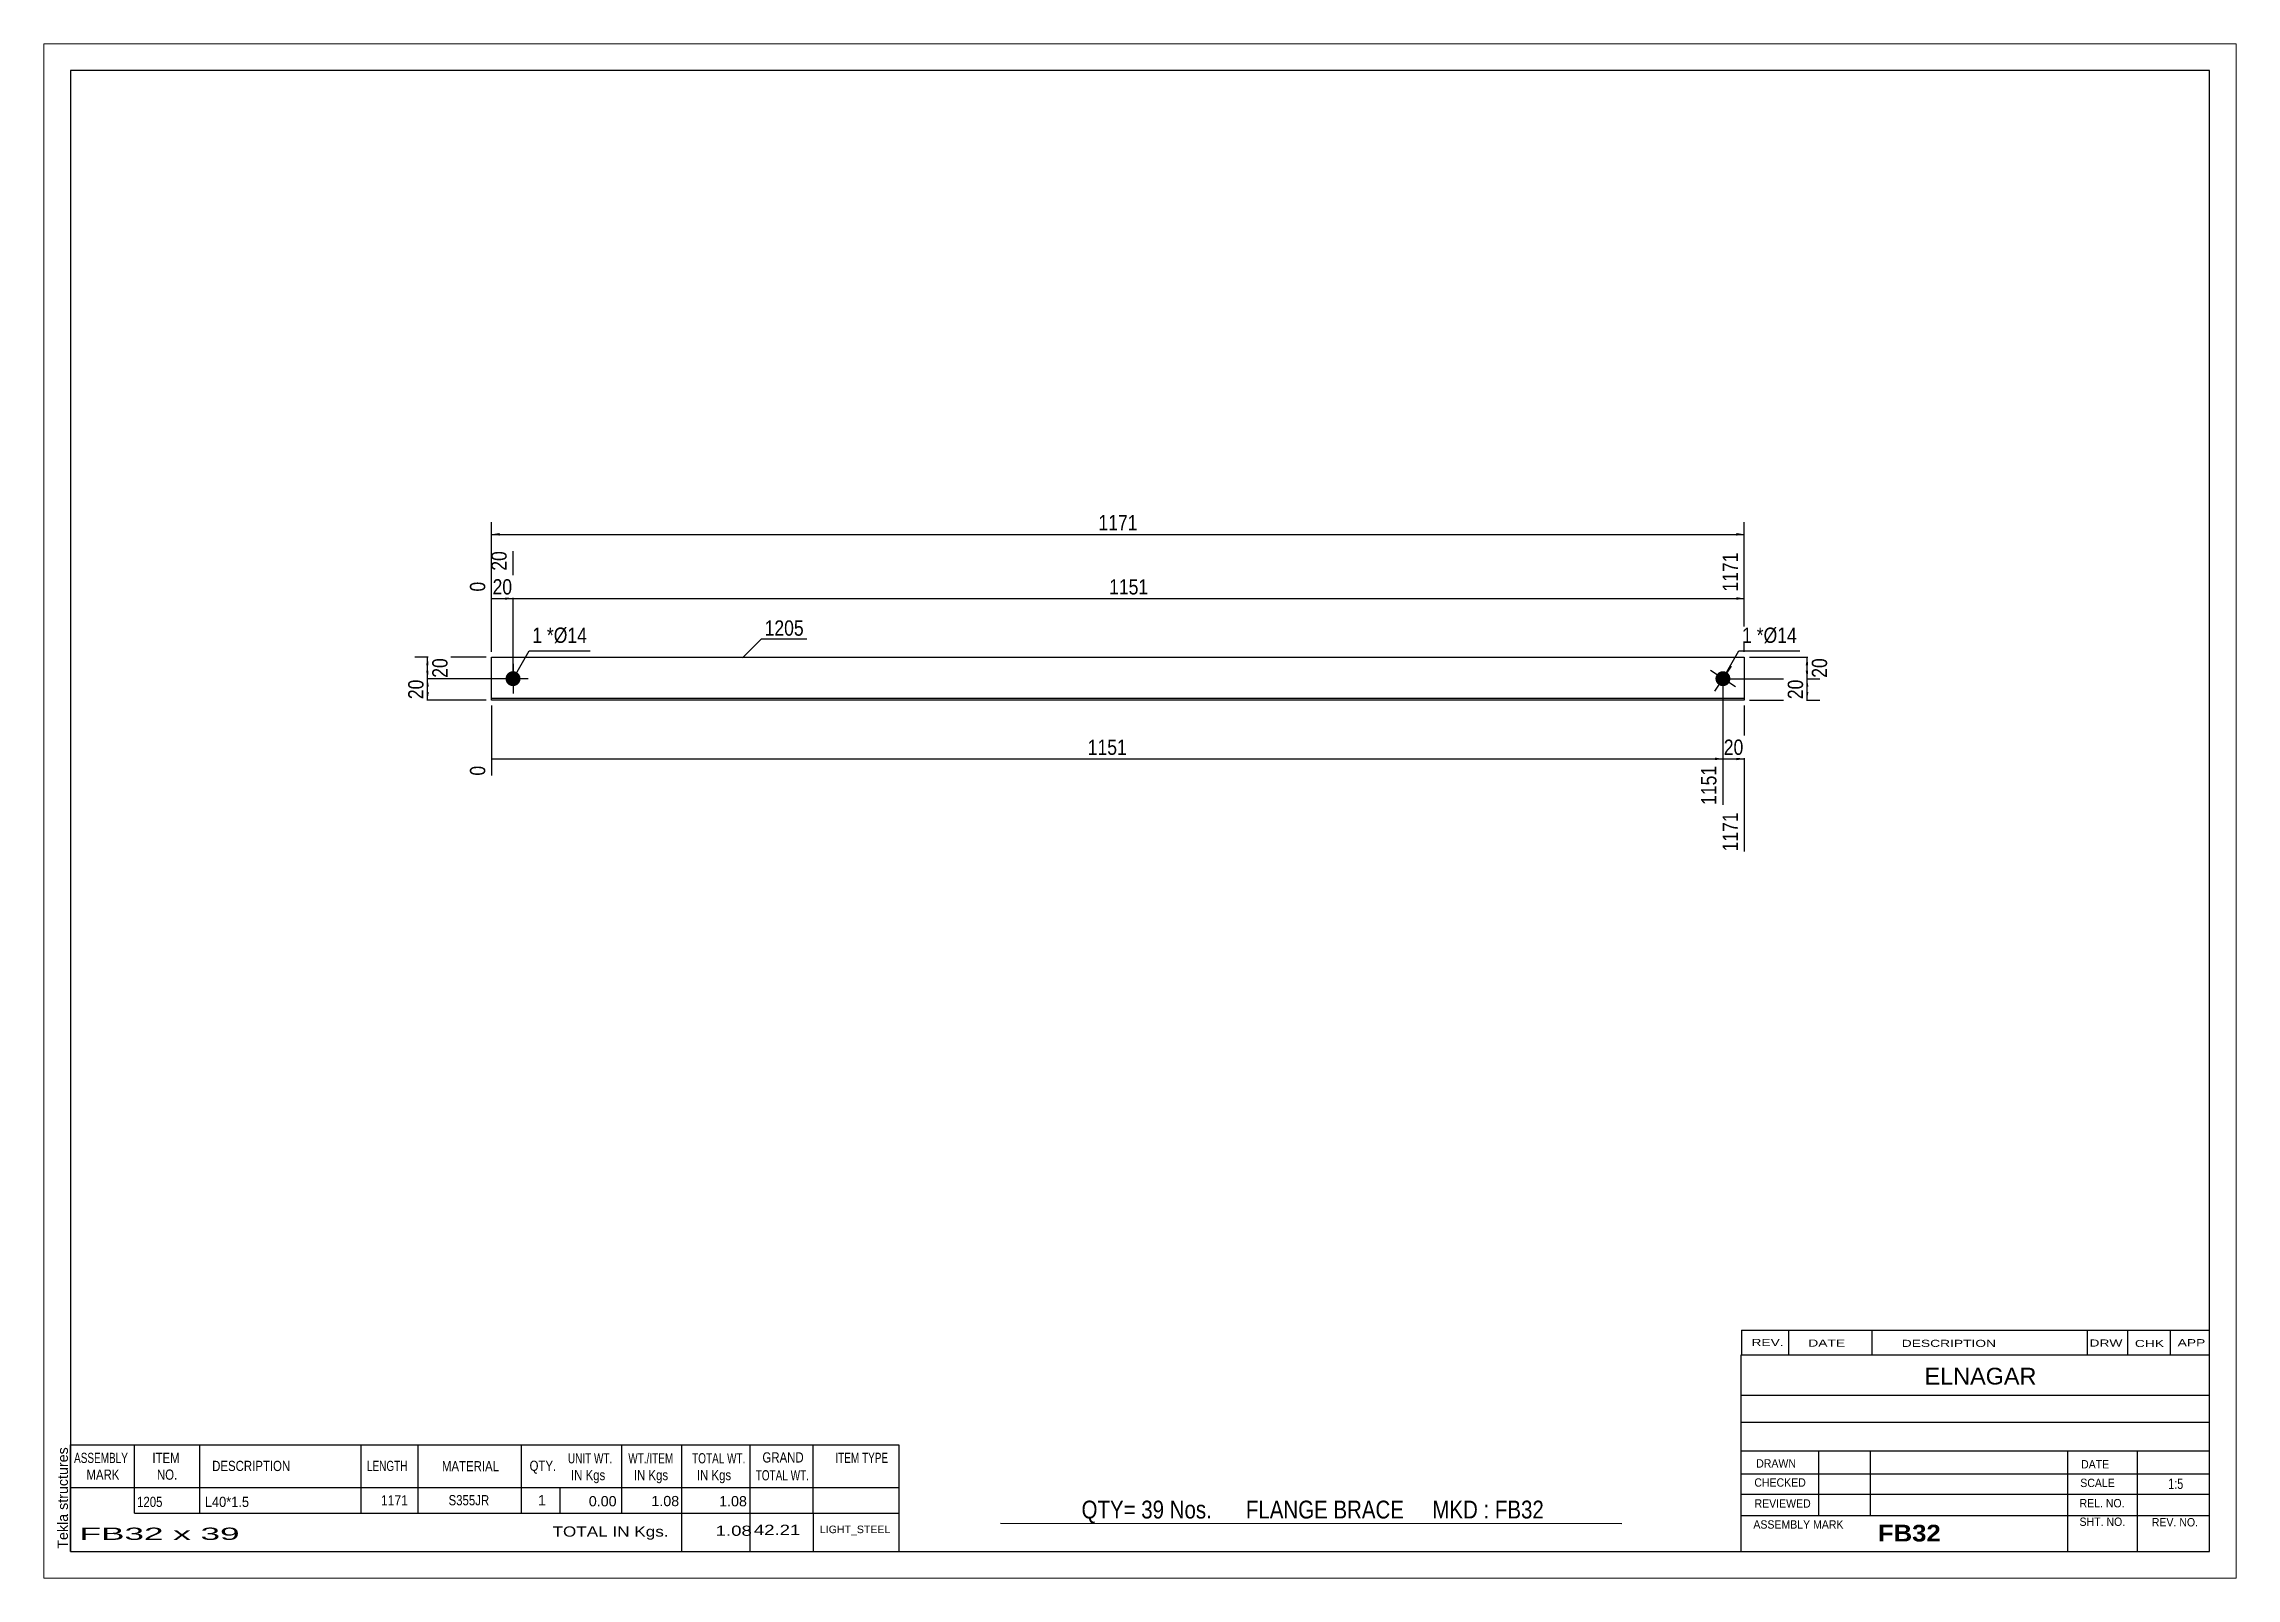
# Paper-space layout 'Layout1' of a CAD drawing. Header units: millimetres. Extents: x 0 to 410, y 0 to 287.
# The model-space entities are those that its viewports show. They can reach past a viewport. Long polylines and large blocks are cut down to what shows.
import ezdxf

# ---------------------------------------------------------------- set-up
doc = ezdxf.new("R2010")
doc.units = ezdxf.units.MM
doc.layers.add('Viewport layer', color=7, linetype='Continuous', plot=False)
doc.styles.add('Arial', font='ARIAL.TTF', dxfattribs={"height": 0.2})
doc.styles.add('Arial Bold', font='ARIALBD.TTF', dxfattribs={"height": 0.2})
doc.styles.add('Arial Narrow', font='ARIALN.TTF', dxfattribs={"height": 0.2})

# ---------------------------------------------------------------- blocks, each defined once
blk = doc.blocks.new('Unknown-627372864-1472')
at = {"color": 5, "linetype": 'Continuous'}
for p, q in [((321.25, 113.75), (-78.75, 113.75)), ((-78.75, 113.75), (-78.75, -163.25)), ((321.25, -163.25), (321.25, 113.75)), ((-78.75, -163.25), (321.25, -163.25))]:
    blk.add_line(p, q, dxfattribs=at)
at = {"color": 174, "linetype": 'Continuous', "style": 'Arial'}
blk.add_text('Tekla structures', height=1.9102, rotation=90, dxfattribs=at).set_placement((-79.25, -162.75))
blk = doc.blocks.new('Part-627372864-1227 - 1212')
at = {"color": 2, "linetype": 'Continuous'}
for p, q in [((0, -4), (0, 4)), ((0, 4), (234.26, 4)), ((234.26, 4), (234.26, -4)), ((234.26, -3.7), (0, -3.7)), ((234.26, -4), (0, -4))]:
    blk.add_line(p, q, dxfattribs=at)
blk = doc.blocks.new('Bolt-627372864-1228 - 1212')
at = {"linetype": 'Continuous'}
blk.add_hatch(color=3, dxfattribs=at).paths.add_polyline_path([(229.49, -1.17, -1), (231.04, 1.17, -1)])
at = {"color": 3, "linetype": 'Continuous'}
for p, q in [((232.6, -1.55), (227.93, 1.55)), ((231.81, 2.33), (228.72, -2.33))]:
    blk.add_line(p, q, dxfattribs=at)
blk = doc.blocks.new('Bolt-627372864-1229 - 1212')
at = {"linetype": 'Continuous'}
blk.add_hatch(color=3, dxfattribs=at).paths.add_polyline_path([(4, -1.4, -1), (4, 1.4, -1)])
at = {"color": 3, "linetype": 'Continuous'}
for p, q in [((4, 2.8), (4, -2.8)), ((6.8, 0), (1.2, 0))]:
    blk.add_line(p, q, dxfattribs=at)
blk = doc.blocks.new('StraightDimension-627372864-1233 - 1212')
at = {"linetype": 'Continuous'}
blk.add_hatch(color=7, dxfattribs=at).paths.add_polyline_path([(232.76, -14.75), (234.26, -15), (232.76, -15.25)])
at = {"color": 7, "linetype": 'Continuous'}
for p, q in [((230.26, -1), (230.26, -23.61)), ((234.26, -5), (234.26, -32.31)), ((230.26, -15), (234.26, -15))]:
    blk.add_line(p, q, dxfattribs=at)
at = {"color": 0}
blk.add_wipeout([(234.69, -14.85), (234.69, -10.65), (229.83, -10.65), (229.83, -14.85)], dxfattribs=at)
at = {"color": 0, "linetype": 'Continuous'}
blk.add_wipeout([(233.66, -24.4), (229.46, -24.4), (229.46, -32.91), (233.66, -32.91)], dxfattribs=at)
at = {"color": 3, "style": 'Arial Narrow'}
blk.add_text('20', height=2.863, dxfattribs=at).set_placement((230.43, -14.25))
at = {"color": 3, "linetype": 'Continuous', "style": 'Arial Narrow'}
blk.add_text('1171', height=2.863, rotation=90.0002, dxfattribs=at).set_placement((233.06, -32.31))
blk = doc.blocks.new('StraightDimension-627372864-1234 - 1212')
at = {"linetype": 'Continuous'}
blk.add_hatch(color=7, dxfattribs=at).paths.add_polyline_path([(228.76, -14.75), (230.26, -15), (228.76, -15.25)])
at = {"color": 7, "linetype": 'Continuous'}
for p, q in [((230.26, -1), (230.26, -23.61)), ((0, -5), (0, -18.13)), ((0, -15), (230.26, -15))]:
    blk.add_line(p, q, dxfattribs=at)
at = {"color": 0}
blk.add_wipeout([(119.39, -14.85), (119.39, -10.65), (110.88, -10.65), (110.88, -14.85)], dxfattribs=at)
at = {"color": 0, "linetype": 'Continuous'}
for points in [[(-0.6, -15.7), (-4.8, -15.7), (-4.8, -18.73), (-0.6, -18.73)], [(229.66, -15.7), (225.46, -15.7), (225.46, -24.21), (229.66, -24.21)]]:
    blk.add_wipeout(points, dxfattribs=at)
at = {"color": 3, "style": 'Arial Narrow'}
blk.add_text('1151', height=2.863, dxfattribs=at).set_placement((111.48, -14.25))
at = {"color": 3, "linetype": 'Continuous', "style": 'Arial Narrow'}
for s, height, p in [('0', 2.86, (-1.2, -18.13)), ('1151', 2.863, (229.06, -23.61))]:
    blk.add_text(s, height=height, rotation=90.0002, dxfattribs=at).set_placement(p)
blk = doc.blocks.new('StraightDimension-627372864-1242 - 1212')
at = {"linetype": 'Continuous'}
blk.add_hatch(color=7, dxfattribs=at).paths.add_polyline_path([(232.76, 15.25), (234.26, 15), (232.76, 14.75)])
at = {"color": 7, "linetype": 'Continuous'}
for p, q in [((4, 1), (4, 23.86)), ((234.26, 5), (234.26, 23.61)), ((4, 15), (234.26, 15))]:
    blk.add_line(p, q, dxfattribs=at)
at = {"color": 0, "linetype": 'Continuous'}
blk.add_wipeout([(233.66, 24.21), (229.46, 24.21), (229.46, 15.7), (233.66, 15.7)], dxfattribs=at)
at = {"color": 0}
blk.add_wipeout([(123.39, 15.15), (123.39, 19.35), (114.88, 19.35), (114.88, 15.15)], dxfattribs=at)
at = {"color": 3, "linetype": 'Continuous', "style": 'Arial Narrow'}
blk.add_text('1171', height=2.863, rotation=90.0002, dxfattribs=at).set_placement((233.06, 16.3))
at = {"color": 3, "style": 'Arial Narrow'}
blk.add_text('1151', height=2.863, dxfattribs=at).set_placement((115.48, 15.75))
blk = doc.blocks.new('StraightDimension-627372864-1243 - 1212')
at = {"linetype": 'Continuous'}
blk.add_hatch(color=7, dxfattribs=at).paths.add_polyline_path([(2.5, 15.25), (4, 15), (2.5, 14.75)])
at = {"color": 7, "linetype": 'Continuous'}
for p, q in [((4, 1), (4, 23.86)), ((0, 5), (0, 18.13)), ((0, 15), (4, 15))]:
    blk.add_line(p, q, dxfattribs=at)
at = {"color": 0}
blk.add_wipeout([(4.43, 15.15), (4.43, 19.35), (-0.43, 19.35), (-0.43, 15.15)], dxfattribs=at)
at = {"color": 0, "linetype": 'Continuous'}
blk.add_wipeout([(3.4, 24.46), (-0.8, 24.46), (-0.8, 19.6), (3.4, 19.6)], dxfattribs=at)
blk.add_wipeout([(-0.6, 18.73), (-4.8, 18.73), (-4.8, 15.7), (-0.6, 15.7)], dxfattribs=at)
at = {"color": 3, "linetype": 'Continuous', "style": 'Arial Narrow'}
for s, height, p in [('20', 2.863, (2.8, 20.2)), ('0', 2.86, (-1.2, 16.3))]:
    blk.add_text(s, height=height, rotation=90.0002, dxfattribs=at).set_placement(p)
at = {"color": 3, "style": 'Arial Narrow'}
blk.add_text('20', height=2.863, dxfattribs=at).set_placement((0.17, 15.75))
blk = doc.blocks.new('StraightDimension-627372864-1252 - 1212')
at = {"linetype": 'Continuous'}
for points in [[(1.5, 26.75), (0, 27), (1.5, 27.25)], [(232.76, 27.25), (234.26, 27), (232.76, 26.75)]]:
    blk.add_hatch(color=7, dxfattribs=at).paths.add_polyline_path(points)
at = {"color": 7, "linetype": 'Continuous'}
for p, q in [((0, 5), (0, 29.25)), ((234.26, 5), (234.26, 29.25)), ((0, 27), (234.26, 27))]:
    blk.add_line(p, q, dxfattribs=at)
at = {"color": 0}
blk.add_wipeout([(121.39, 27.15), (121.39, 31.35), (112.88, 31.35), (112.88, 27.15)], dxfattribs=at)
at = {"color": 3, "style": 'Arial Narrow'}
blk.add_text('1171', height=2.863, dxfattribs=at).set_placement((113.48, 27.75))
blk = doc.blocks.new('StraightDimension-627372864-1256 - 1212')
at = {"linetype": 'Continuous'}
for points in [[(245.75, 2.5), (246, 4), (246.25, 2.5)], [(246.25, 1.5), (246, 0), (245.75, 1.5)]]:
    blk.add_hatch(color=7, dxfattribs=at).paths.add_polyline_path(points)
at = {"color": 7, "linetype": 'Continuous'}
for p, q in [((235.26, 4), (248.25, 4)), ((246, 0), (246, 4)), ((231.26, 0), (248.25, 0))]:
    blk.add_line(p, q, dxfattribs=at)
at = {"color": 0}
blk.add_wipeout([(250.35, 4.43), (246.15, 4.43), (246.15, -0.43), (250.35, -0.43)], dxfattribs=at)
at = {"color": 3, "style": 'Arial Narrow'}
blk.add_text('20', height=2.863, rotation=90.0002, dxfattribs=at).set_placement((249.75, 0.17))
blk = doc.blocks.new('StraightDimension-627372864-1257 - 1212')
at = {"linetype": 'Continuous'}
for points in [[(245.75, -1.5), (246, 0), (246.25, -1.5)], [(246.25, -2.5), (246, -4), (245.75, -2.5)]]:
    blk.add_hatch(color=7, dxfattribs=at).paths.add_polyline_path(points)
at = {"color": 7, "linetype": 'Continuous'}
for p, q in [((231.26, 0), (248.4, 0)), ((235.26, -4), (248.4, -4)), ((246, -4), (246, 0))]:
    blk.add_line(p, q, dxfattribs=at)
at = {"color": 0}
blk.add_wipeout([(245.85, 0.43), (241.65, 0.43), (241.65, -4.43), (245.85, -4.43)], dxfattribs=at)
at = {"color": 3, "style": 'Arial Narrow'}
blk.add_text('20', height=2.863, rotation=90.0002, dxfattribs=at).set_placement((245.25, -3.83))
blk = doc.blocks.new('StraightDimension-627372864-1264 - 1212')
at = {"linetype": 'Continuous'}
for points in [[(-12.25, 2.5), (-12, 4), (-11.75, 2.5)], [(-11.75, 1.5), (-12, 0), (-12.25, 1.5)]]:
    blk.add_hatch(color=7, dxfattribs=at).paths.add_polyline_path(points)
at = {"color": 7, "linetype": 'Continuous'}
for p, q in [((-1, 4), (-14.4, 4)), ((-12, 0), (-12, 4)), ((3, 0), (-14.4, 0))]:
    blk.add_line(p, q, dxfattribs=at)
at = {"color": 0}
blk.add_wipeout([(-7.65, 4.43), (-11.85, 4.43), (-11.85, -0.43), (-7.65, -0.43)], dxfattribs=at)
at = {"color": 3, "style": 'Arial Narrow'}
blk.add_text('20', height=2.863, rotation=90.0002, dxfattribs=at).set_placement((-8.25, 0.17))
blk = doc.blocks.new('StraightDimension-627372864-1265 - 1212')
at = {"linetype": 'Continuous'}
for points in [[(-12.25, -1.5), (-12, 0), (-11.75, -1.5)], [(-11.75, -2.5), (-12, -4), (-12.25, -2.5)]]:
    blk.add_hatch(color=7, dxfattribs=at).paths.add_polyline_path(points)
at = {"color": 7, "linetype": 'Continuous'}
for p, q in [((3, 0), (-14.25, 0)), ((-1, -4), (-14.25, -4)), ((-12, -4), (-12, 0))]:
    blk.add_line(p, q, dxfattribs=at)
at = {"color": 0}
blk.add_wipeout([(-12.15, 0.43), (-16.35, 0.43), (-16.35, -4.43), (-12.15, -4.43)], dxfattribs=at)
at = {"color": 3, "style": 'Arial Narrow'}
blk.add_text('20', height=2.863, rotation=90.0002, dxfattribs=at).set_placement((-12.75, -3.83))
blk = doc.blocks.new('CBS_CALLOFF-627372864-1496')
at = {"color": 7, "linetype": 'Continuous'}
blk.add_line((95.13, -157.98), (211.36, -158), dxfattribs=at)
at = {"color": 3, "linetype": 'Continuous', "style": 'Arial Narrow'}
blk.add_text('QTY= 39 Nos.      FLANGE BRACE     MKD : FB32', height=3.3405, dxfattribs=at).set_placement((110.32, -157.09))
blk = doc.blocks.new('CBS_BOM-627372864-1495')
at = {"color": 7, "linetype": 'Continuous'}
for p, q in [((-78.78, -151.28), (-78.78, -143.28)), ((-78.78, -143.28), (76.14, -143.28)), ((-66.78, -151.28), (-66.78, -143.28)), ((-54.59, -151.28), (-54.59, -143.28)), ((-24.43, -151.28), (-24.43, -143.28)), ((-13.75, -151.28), (-13.75, -143.28)), ((5.57, -151.28), (5.57, -143.28)), ((24.37, -151.28), (24.37, -143.28)), ((35.58, -151.28), (35.58, -143.28)), ((48.37, -151.28), (48.37, -143.28)), ((60.12, -151.28), (60.12, -143.28)), ((76.14, -143.29), (76.14, -151.27)), ((-78.78, -151.28), (76.14, -151.28)), ((-78.78, -156.08), (-78.78, -151.28)), ((-66.78, -156.08), (-66.78, -151.28)), ((-54.59, -156.08), (-54.59, -151.28)), ((-24.43, -156.08), (-24.43, -151.28)), ((-13.75, -156.08), (-13.75, -151.28)), ((5.57, -156.08), (5.57, -151.28)), ((12.83, -156.08), (12.83, -151.28)), ((24.37, -156.08), (24.37, -151.28)), ((35.58, -156.08), (35.58, -151.28)), ((48.37, -156.08), (48.37, -151.28)), ((60.14, -156.08), (60.14, -151.28)), ((76.14, -151.28), (76.14, -156.08)), ((-78.78, -163.28), (-78.78, -156.1)), ((-66.78, -156.08), (76.14, -156.08)), ((35.58, -163.28), (35.58, -156.1)), ((48.37, -163.28), (48.37, -156.1)), ((60.18, -163.28), (60.18, -156.1)), ((76.14, -156.08), (76.14, -163.28)), ((-78.78, -163.28), (76.14, -163.28))]:
    blk.add_line(p, q, dxfattribs=at)
at = {"color": 3, "linetype": 'Continuous', "style": 'Arial'}
for s, height, width, p in [('ASSEMBLY', 1.91, 0.7, (-78.1, -146.71)), ('ITEM', 1.91, 0.8, (-63.45, -146.71)), ('DESCRIPTION', 1.9102, 0.8, (-52.27, -148.21)), ('LENGTH', 1.91, 0.7, (-23.32, -148.21)), ('MATERIAL', 1.91, 0.8, (-9.3, -148.26)), ('QTY.', 1.91, 0.8, (7.09, -148.18)), ('UNIT WT.', 1.91, 0.7, (14.26, -146.78)), ('WT./ITEM', 1.91, 0.7, (25.55, -146.78)), ('TOTAL WT.', 1.91, 0.7, (37.49, -146.78)), ('GRAND', 1.91, 0.8, (50.64, -146.62)), ('ITEM TYPE', 1.91, 0.7, (64.28, -146.7)), ('MARK', 1.91, 0.8, (-75.78, -149.84)), ('NO.', 1.91, 0.8, (-62.6, -149.84)), ('IN Kgs', 1.91, 0.8, (14.84, -149.92)), ('IN Kgs', 1.91, 0.8, (26.59, -149.92)), ('IN Kgs', 1.91, 0.8, (38.38, -149.92)), ('TOTAL WT.', 1.91, 0.7, (49.38, -149.96))]:
    blk.add_text(s, height=height, dxfattribs=dict(at, width=width)).set_placement(p)
at = {"color": 7, "linetype": 'Continuous', "style": 'Arial'}
for s, width, p in [('1205', 0.8, (-66.32, -154.93)), ('L40*1.5', 0.9, (-53.65, -154.93)), ('1171', 0.85, (-20.71, -154.65)), ('S355JR', 0.8, (-8.06, -154.62))]:
    blk.add_text(s, height=1.91, dxfattribs=dict(at, width=width)).set_placement(p)
for s, p in [('1', (8.66, -154.62)), ('0.00', (18.17, -154.81)), ('1.08', (29.87, -154.78)), ('1.08', (42.54, -154.81))]:
    blk.add_text(s, height=1.91, dxfattribs=at).set_placement(p)
at = {"color": 6, "linetype": 'Continuous', "style": 'Arial'}
for s, height, width, p in [('FB32 x 39', 2.292, 2.05, (-77.06, -161.09)), ('TOTAL IN Kgs.', 1.9102, 1.2, (11.38, -160.48)), ('1.08', 1.91, 1.3, (41.9, -160.33)), ('42.21', 1.91, 1.3, (49.04, -160.17))]:
    blk.add_text(s, height=height, dxfattribs=dict(at, width=width)).set_placement(p)
blk.add_text('LIGHT_STEEL', height=1.4135, dxfattribs=at).set_placement((61.39, -159.83))
blk = doc.blocks.new('CBS_NAME_BLOG-627372864-1497')
at = {"color": 7, "linetype": 'Continuous'}
for p, q in [((233.66, -126.5), (321.18, -126.5)), ((233.66, -163.21), (233.66, -126.5)), ((233.66, -134.04), (321.18, -134.04)), ((233.73, -139.09), (321.25, -139.09)), ((233.66, -144.46), (321.18, -144.46)), ((248.18, -156.57), (248.18, -144.47)), ((257.87, -156.54), (257.87, -144.47)), ((294.78, -163.21), (294.78, -144.48)), ((307.83, -163.21), (307.83, -144.47)), ((233.67, -148.76), (321.25, -148.74)), ((233.66, -152.51), (321.18, -152.51)), ((233.66, -156.55), (321.18, -156.55)), ((233.66, -163.25), (321.25, -163.25))]:
    blk.add_line(p, q, dxfattribs=at)
at = {"color": 3, "linetype": 'Continuous', "style": 'Arial'}
blk.add_text('ELNAGAR', height=3.133, dxfattribs=at).set_placement((267.98, -132.03))
at = {"color": 3, "linetype": 'Continuous'}
for s, height, style, width, p in [('DRAWN', 1.566, 'Arial', 0.9, (236.49, -147.57)), ('DATE', 1.566, 'Arial', 0.9, (297.25, -147.73)), ('CHECKED', 1.566, 'Arial', 0.9, (236.14, -151.14)), ('SCALE', 1.566, 'Arial', 0.9, (297.1, -151.21)), ('1:5', 1.957, 'Arial Narrow', 0.9, (313.55, -151.57)), ('REVIEWED', 1.566, 'Arial', 0.9, (236.18, -155.06)), ('REL. NO.', 1.566, 'Arial', 0.9, (296.96, -155.01)), ('ASSEMBLY MARK', 1.5663, 'Arial', 0.9, (235.96, -158.99)), ('FB32', 3.131, 'Arial Bold', 1.1, (259.24, -161.39)), ('SHT. NO.', 1.566, 'Arial', 0.9, (296.96, -158.48)), ('REV. NO.', 1.566, 'Arial', 0.9, (310.48, -158.57))]:
    blk.add_text(s, height=height, dxfattribs=dict(at, style=style, width=width)).set_placement(p)
blk = doc.blocks.new('CBS_REVISION-627372864-1498')
at = {"color": 7, "linetype": 'Continuous'}
for p, q in [((233.74, -121.87), (321.24, -121.87)), ((233.74, -121.87), (233.74, -126.5)), ((242.54, -121.87), (242.54, -126.5)), ((258.13, -121.87), (258.13, -126.44)), ((298.39, -121.87), (298.39, -126.5)), ((305.93, -121.87), (305.93, -126.5)), ((313.88, -121.87), (313.88, -126.5)), ((233.74, -126.5), (321.24, -126.5))]:
    blk.add_line(p, q, dxfattribs=at)
at = {"color": 7, "style": 'Arial Narrow', "width": 1.7}
for s, height, p in [('REV.', 1.326, (235.6, -124.82)), ('DATE', 1.326, (246.23, -124.94)), ('DESCRIPTION', 1.3257, (263.71, -124.99)), ('DRW', 1.326, (298.82, -124.93)), ('CHK', 1.326, (307.31, -125.02)), ('APP', 1.326, (315.31, -124.87))]:
    blk.add_text(s, height=height, dxfattribs=at).set_placement(p)
blk = doc.blocks.new('Mark-627372864-1276 - 1212')
at = {"color": 0}
blk.add_wipeout([(235.69, 6.7), (235.69, 9.7), (233.86, 9.7), (233.86, 6.7)], dxfattribs=at)
blk.add_wipeout([(235.69, 6.7), (235.69, 9.7), (233.86, 9.7), (233.86, 6.7)], dxfattribs=at)
at = {"color": 7, "linetype": 'Continuous'}
blk.add_line((230.26, 0), (233.26, 5.2), dxfattribs=at)
at = {"color": 0}
blk.add_wipeout([(237.87, 6.7), (237.87, 9.7), (236.59, 9.7), (236.59, 6.7)], dxfattribs=at)
blk.add_wipeout([(237.87, 6.7), (237.87, 9.7), (236.59, 9.7), (236.59, 6.7)], dxfattribs=at)
at = {"color": 3, "style": 'Arial Narrow'}
blk.add_text('1', height=2.86, dxfattribs=at).set_placement((233.86, 6.7))
at = {"color": 0}
blk.add_wipeout([(244.08, 6.7), (244.08, 9.7), (237.87, 9.7), (237.87, 6.7)], dxfattribs=at)
blk.add_wipeout([(244.08, 6.7), (244.08, 9.7), (237.87, 9.7), (237.87, 6.7)], dxfattribs=at)
at = {"color": 7, "linetype": 'Continuous'}
blk.add_line((233.26, 5.2), (244.68, 5.2), dxfattribs=at)
at = {"color": 3, "style": 'Arial Narrow'}
for s, height, p in [('*', 2.86, (236.59, 6.7)), ('Ø14', 2.863, (237.87, 6.7))]:
    blk.add_text(s, height=height, dxfattribs=at).set_placement(p)
blk = doc.blocks.new('Mark-627372864-1277 - 1212')
at = {"color": 0}
blk.add_wipeout([(9.43, 6.7), (9.43, 9.7), (7.6, 9.7), (7.6, 6.7)], dxfattribs=at)
blk.add_wipeout([(9.43, 6.7), (9.43, 9.7), (7.6, 9.7), (7.6, 6.7)], dxfattribs=at)
at = {"color": 7, "linetype": 'Continuous'}
blk.add_line((4, 0), (7, 5.2), dxfattribs=at)
at = {"color": 0}
blk.add_wipeout([(11.61, 6.7), (11.61, 9.7), (10.33, 9.7), (10.33, 6.7)], dxfattribs=at)
blk.add_wipeout([(11.61, 6.7), (11.61, 9.7), (10.33, 9.7), (10.33, 6.7)], dxfattribs=at)
at = {"color": 3, "style": 'Arial Narrow'}
blk.add_text('1', height=2.86, dxfattribs=at).set_placement((7.6, 6.7))
at = {"color": 0}
blk.add_wipeout([(17.82, 6.7), (17.82, 9.7), (11.61, 9.7), (11.61, 6.7)], dxfattribs=at)
blk.add_wipeout([(17.82, 6.7), (17.82, 9.7), (11.61, 9.7), (11.61, 6.7)], dxfattribs=at)
at = {"color": 7, "linetype": 'Continuous'}
blk.add_line((7, 5.2), (18.42, 5.2), dxfattribs=at)
at = {"color": 3, "style": 'Arial Narrow'}
for s, height, p in [('*', 2.86, (10.33, 6.7)), ('Ø14', 2.863, (11.61, 6.7))]:
    blk.add_text(s, height=height, dxfattribs=at).set_placement(p)
blk = doc.blocks.new('Mark-627372864-1273 - 1212')
at = {"color": 0}
blk.add_wipeout([(58.36, 8.04), (58.36, 11.04), (51.05, 11.04), (51.05, 8.04)], dxfattribs=at)
blk.add_wipeout([(58.36, 8.04), (58.36, 11.04), (51.05, 11.04), (51.05, 8.04)], dxfattribs=at)
at = {"color": 7, "linetype": 'Continuous'}
for p, q in [((46.91, 3.9), (50.45, 7.44)), ((50.45, 7.44), (58.96, 7.44))]:
    blk.add_line(p, q, dxfattribs=at)
at = {"color": 3, "style": 'Arial Narrow'}
blk.add_text('1205', height=2.863, dxfattribs=at).set_placement((51.05, 8.04))

msp = doc.modelspace()

# ---------------------------------------------------------------- block references
for name in ['Unknown-627372864-1472', 'Part-627372864-1227 - 1212', 'Bolt-627372864-1229 - 1212', 'Bolt-627372864-1228 - 1212', 'CBS_REVISION-627372864-1498', 'CBS_NAME_BLOG-627372864-1497', 'CBS_BOM-627372864-1495', 'CBS_CALLOFF-627372864-1496']:
    msp.add_blockref(name, (0, 0))

# ---------------------------------------------------------------- next in the draw order: block references
msp.add_blockref('StraightDimension-627372864-1233 - 1212', (0, 0))

# ---------------------------------------------------------------- next in the draw order: block references
msp.add_blockref('StraightDimension-627372864-1234 - 1212', (0, 0))

# ---------------------------------------------------------------- next in the draw order: block references
msp.add_blockref('StraightDimension-627372864-1242 - 1212', (0, 0))

# ---------------------------------------------------------------- next in the draw order: block references
msp.add_blockref('StraightDimension-627372864-1243 - 1212', (0, 0))

# ---------------------------------------------------------------- next in the draw order: block references
msp.add_blockref('StraightDimension-627372864-1252 - 1212', (0, 0))

# ---------------------------------------------------------------- next in the draw order: block references
for name in ['Mark-627372864-1273 - 1212', 'StraightDimension-627372864-1264 - 1212', 'StraightDimension-627372864-1256 - 1212']:
    msp.add_blockref(name, (0, 0))

# ---------------------------------------------------------------- next in the draw order: block references
for name in ['StraightDimension-627372864-1265 - 1212', 'StraightDimension-627372864-1257 - 1212']:
    msp.add_blockref(name, (0, 0))

# ---------------------------------------------------------------- next in the draw order: block references
for name in ['Mark-627372864-1277 - 1212', 'Mark-627372864-1276 - 1212']:
    msp.add_blockref(name, (0, 0))

psp = doc.layouts.get("Layout1")

# ---------------------------------------------------------------- viewports
at = {"layer": 'Viewport layer', "view_target_point": (121.25, -24.75)}
psp.add_viewport(center=(205, 143.5), size=(410, 287), view_center_point=(0, 0), view_height=287, dxfattribs=at)

doc.saveas('drawing.dxf')
